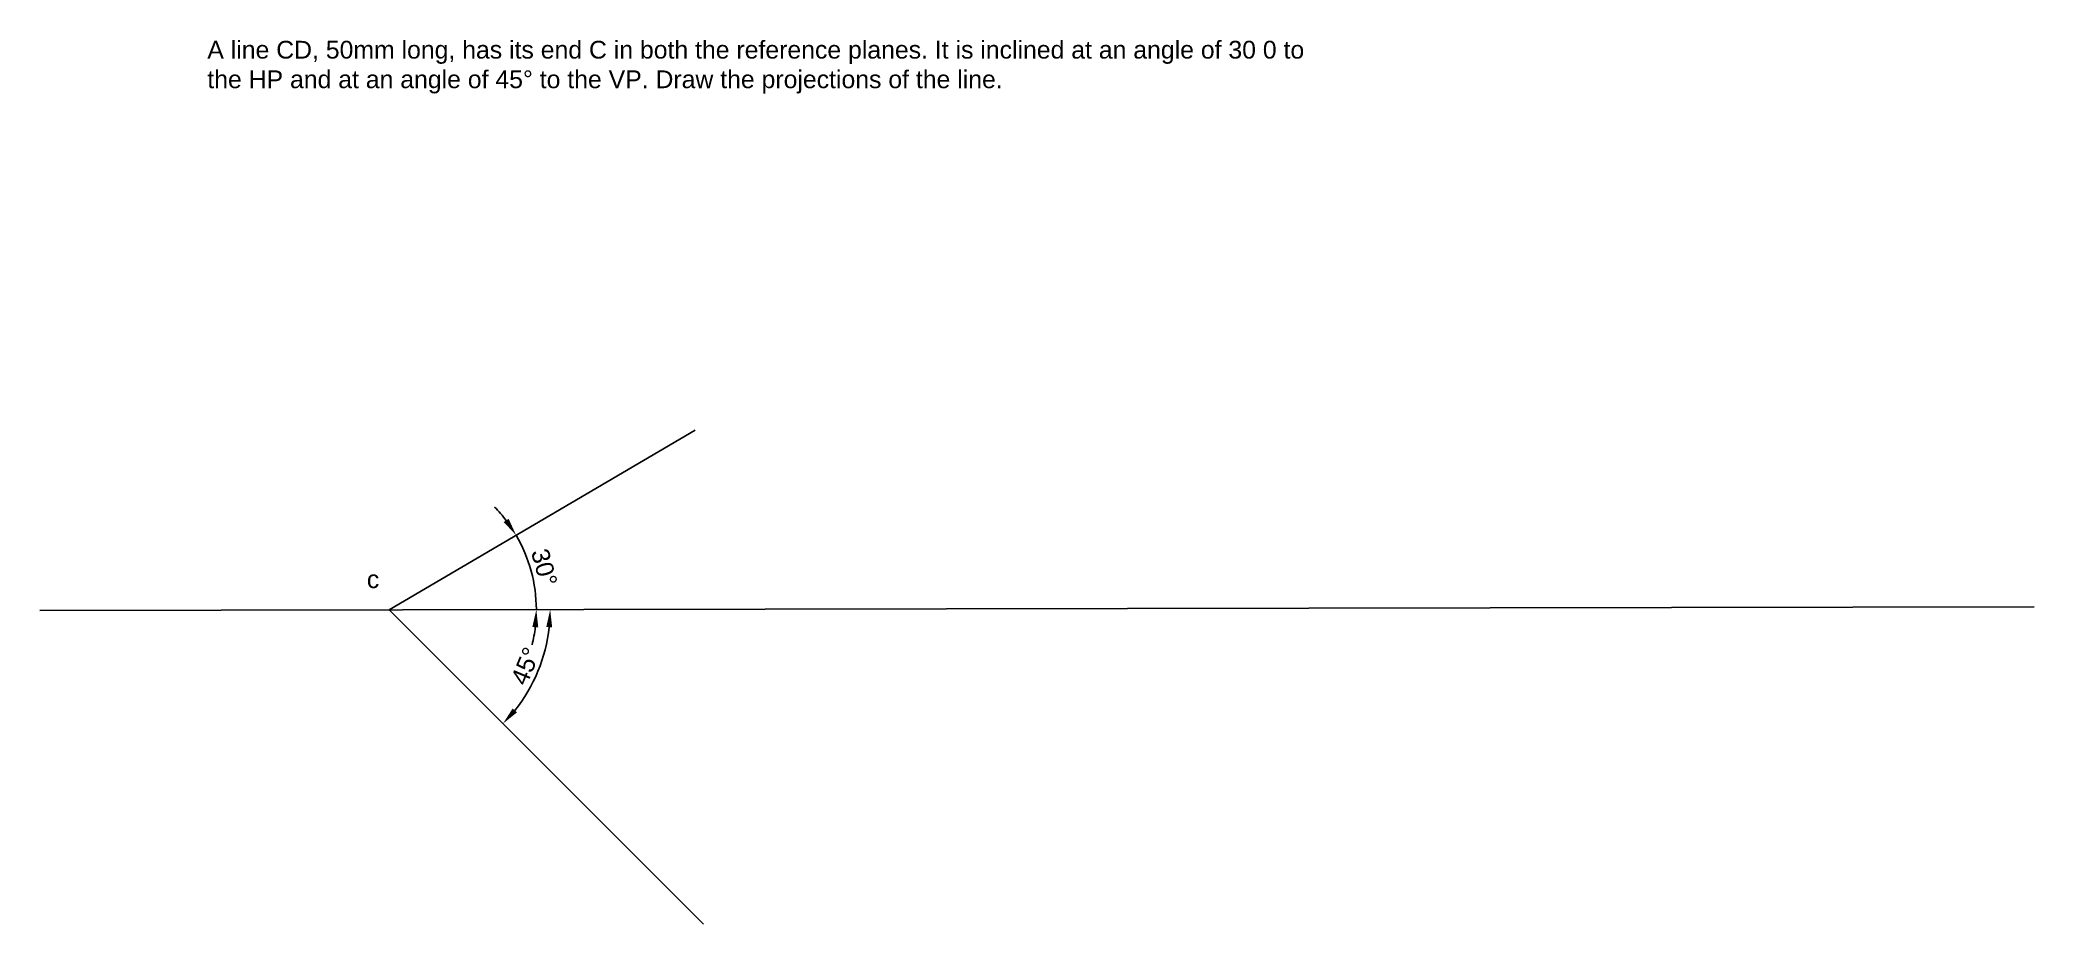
# Model space of a CAD drawing. Header units: millimetres. Extents: x 49 to 330, y 1056 to 1181.
import ezdxf

# ---------------------------------------------------------------- set-up
doc = ezdxf.new("R2010")
doc.units = ezdxf.units.MM
doc.linetypes.add('DASHED2', pattern=[9.525, 6.35, -3.175])
doc.styles.get("Standard").update_dxf_attribs({"font": 'arial.ttf'})
doc.dimstyles.new('ISO-25', dxfattribs={"dimtxt": 2.5, "dimasz": 2.5, "dimexe": 1.25, "dimexo": 0.625, "dimtad": 1, "dimtxsty": 'Standard', "dimcen": 2.5, "dimadec": 0, "dimazin": 0, "dimtfac": 1, "dimtmove": 0, "dimatfit": 3, "dimfxl": 1, "dimarcsym": 0})

# ---------------------------------------------------------------- blocks, each defined once
blk = doc.blocks.new('*D6')
at = {"color": 0, "lineweight": -2, "transparency": 16777216}
for start, end in [(37.3159, 44.2259), (0.0983, 30.4059), (346.2783, 353.1883)]:
    blk.add_arc((98.1, 1100.58), 20.74, start, end, dxfattribs=at)
at = {"color": 0, "transparency": 16777216}
for points in [[(114.94, 1113.39), (114.25, 1112.93), (115.99, 1111.08)], [(118.28, 1098.15), (119.11, 1098.1), (118.84, 1100.62)]]:
    blk.add_solid(points, dxfattribs=at)
at = {"layer": 'Defpoints', "color": 0, "transparency": 16777216}
for p in [(141.22, 1125.89), (118.51, 1104.26), (48.9, 1100.5), (98.1, 1100.58), (329.83, 1100.98)]:
    blk.add_point(p, dxfattribs=at)
at = {"color": 0, "transparency": 16777216, "insert": (119.95, 1106.54), "char_height": 2.5, "attachment_point": 5, "rotation": 285.2521}
blk.add_mtext('30°', dxfattribs=at)
blk = doc.blocks.new('*D7')
at = {"color": 0, "lineweight": -2, "transparency": 16777216}
blk.add_arc((98.1, 1100.58), 22.69, 321.3168, 353.7815, dxfattribs=at)
at = {"color": 0, "transparency": 16777216}
for points in [[(120.24, 1098.15), (121.07, 1098.1), (120.79, 1100.62)], [(116.12, 1086.13), (115.5, 1086.68), (114.14, 1084.54)]]:
    blk.add_solid(points, dxfattribs=at)
at = {"layer": 'Defpoints', "color": 0, "transparency": 16777216}
for p in [(48.9, 1100.5), (98.1, 1100.58), (329.83, 1100.98), (117.75, 1089.25), (142.38, 1056.3)]:
    blk.add_point(p, dxfattribs=at)
at = {"color": 0, "transparency": 16777216, "insert": (117.31, 1092.64), "char_height": 2.5, "attachment_point": 5, "rotation": 67.5491}
blk.add_mtext('45°', dxfattribs=at)

msp = doc.modelspace()

# ---------------------------------------------------------------- linework, layer by layer
for p, q in [((98.098, 1100.584), (141.222, 1125.89)), ((48.904, 1100.499), (329.834, 1100.981)), ((98.098, 1100.584), (142.38, 1056.302))]:
    msp.add_line(p, q)

# ---------------------------------------------------------------- texts
msp.add_text('c', height=2.5).set_placement((94.962, 1103.632))
at = {"linetype": 'DASHED2', "insert": (72.493, 1180.717), "char_height": 2.5, "attachment_point": 1}
msp.add_mtext_dynamic_manual_height_columns('A line CD, 50mm long, has its end C in both the reference planes. It is inclined at an angle of 30 0 to\\Pthe HP and at an angle of 45° to the VP. Draw the projections of the line.', width=410.10489, gutter_width=12.5, heights=[0], dxfattribs=at)

# ---------------------------------------------------------------- dimensions: what is measured, and where the dimension line sits
for base, line1, line2, picture, middle in [((118.512, 1104.257), ((48.904, 1100.499), (329.834, 1100.981)), ((98.098, 1100.584), (141.222, 1125.89)), '*D6', (119.945, 1106.541)), ((117.753, 1089.251), ((98.098, 1100.584), (142.38, 1056.302)), ((48.904, 1100.499), (329.834, 1100.981)), '*D7', (117.314, 1092.644))]:
    dim = msp.add_angular_dim_2l(base=base, line1=line1, line2=line2, dimstyle='ISO-25')
    dim.commit()
    dim.dimension.update_dxf_attribs({"geometry": picture, "text_midpoint": middle})

doc.saveas('drawing.dxf')
